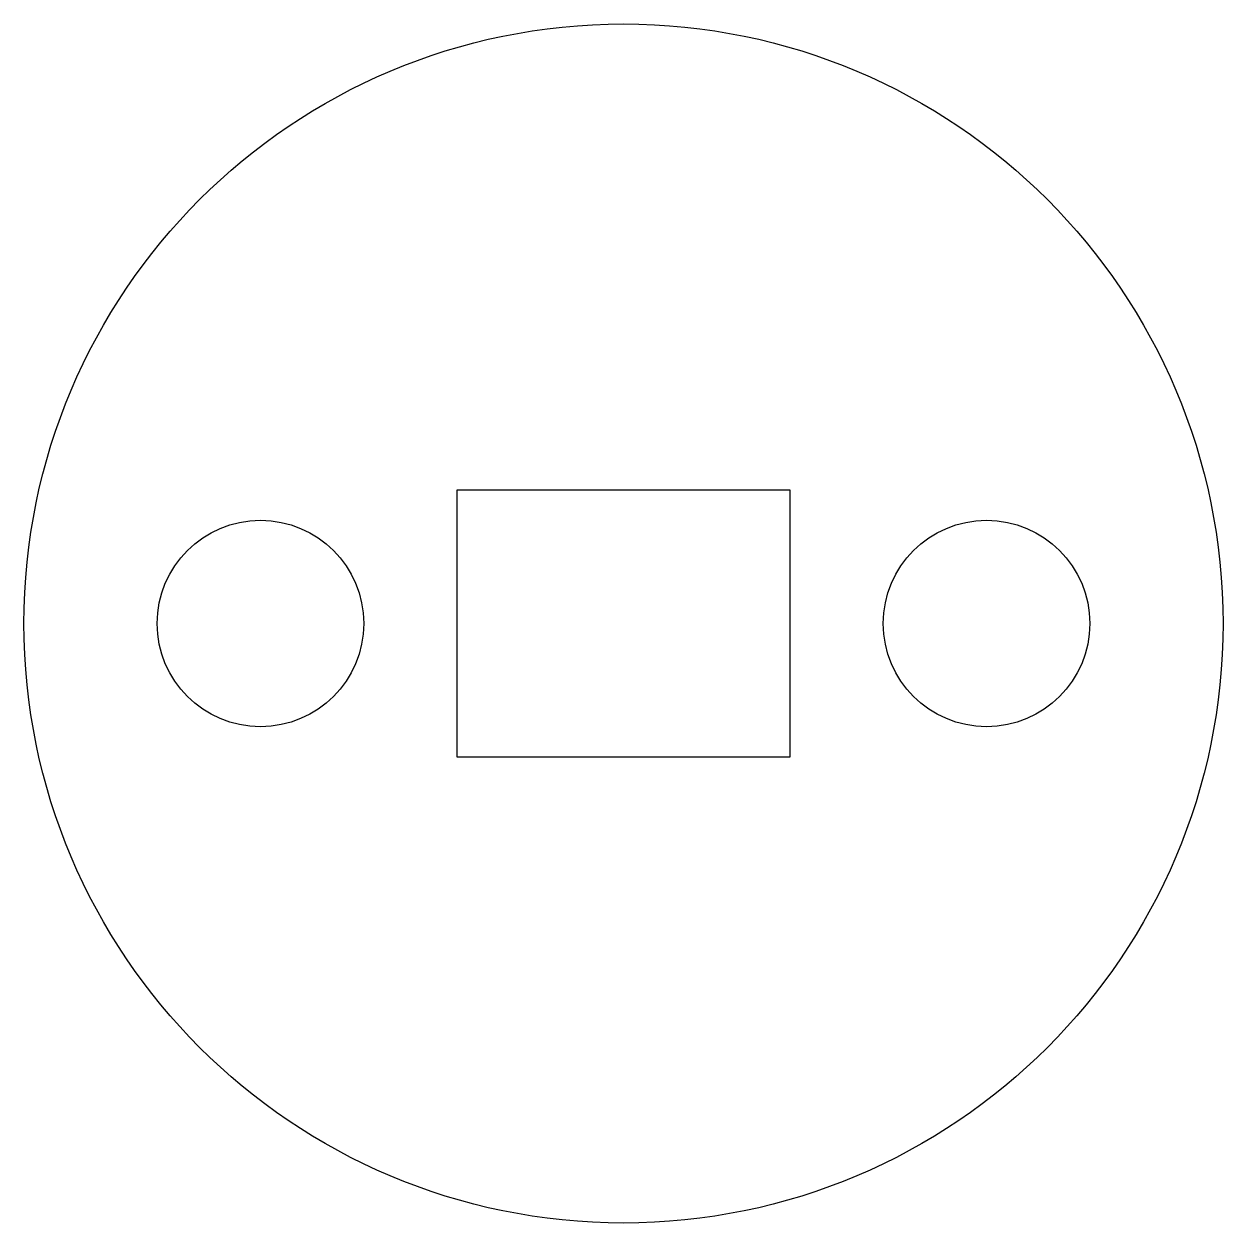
# Model space of a CAD drawing. Header units: millimetres. Extents: x -9 to 9, y -9 to 9.
import ezdxf

# ---------------------------------------------------------------- set-up
doc = ezdxf.new("R2010")
doc.units = ezdxf.units.MM

msp = doc.modelspace()

# ---------------------------------------------------------------- linework, layer by layer
at = {"color": 7, "linetype": 'Continuous', "lineweight": 25}
for p, q in [((2.5, 2), (-2.5, 2)), ((-2.5, 2), (-2.5, -2)), ((2.5, -2), (2.5, 2)), ((-2.5, -2), (2.5, -2))]:
    msp.add_line(p, q, dxfattribs=at)
for centre, radius in [((0, 0), 9), ((-5.45, 0), 1.55), ((5.45, 0), 1.55)]:
    msp.add_circle(centre, radius, dxfattribs=at)

doc.saveas('drawing.dxf')
